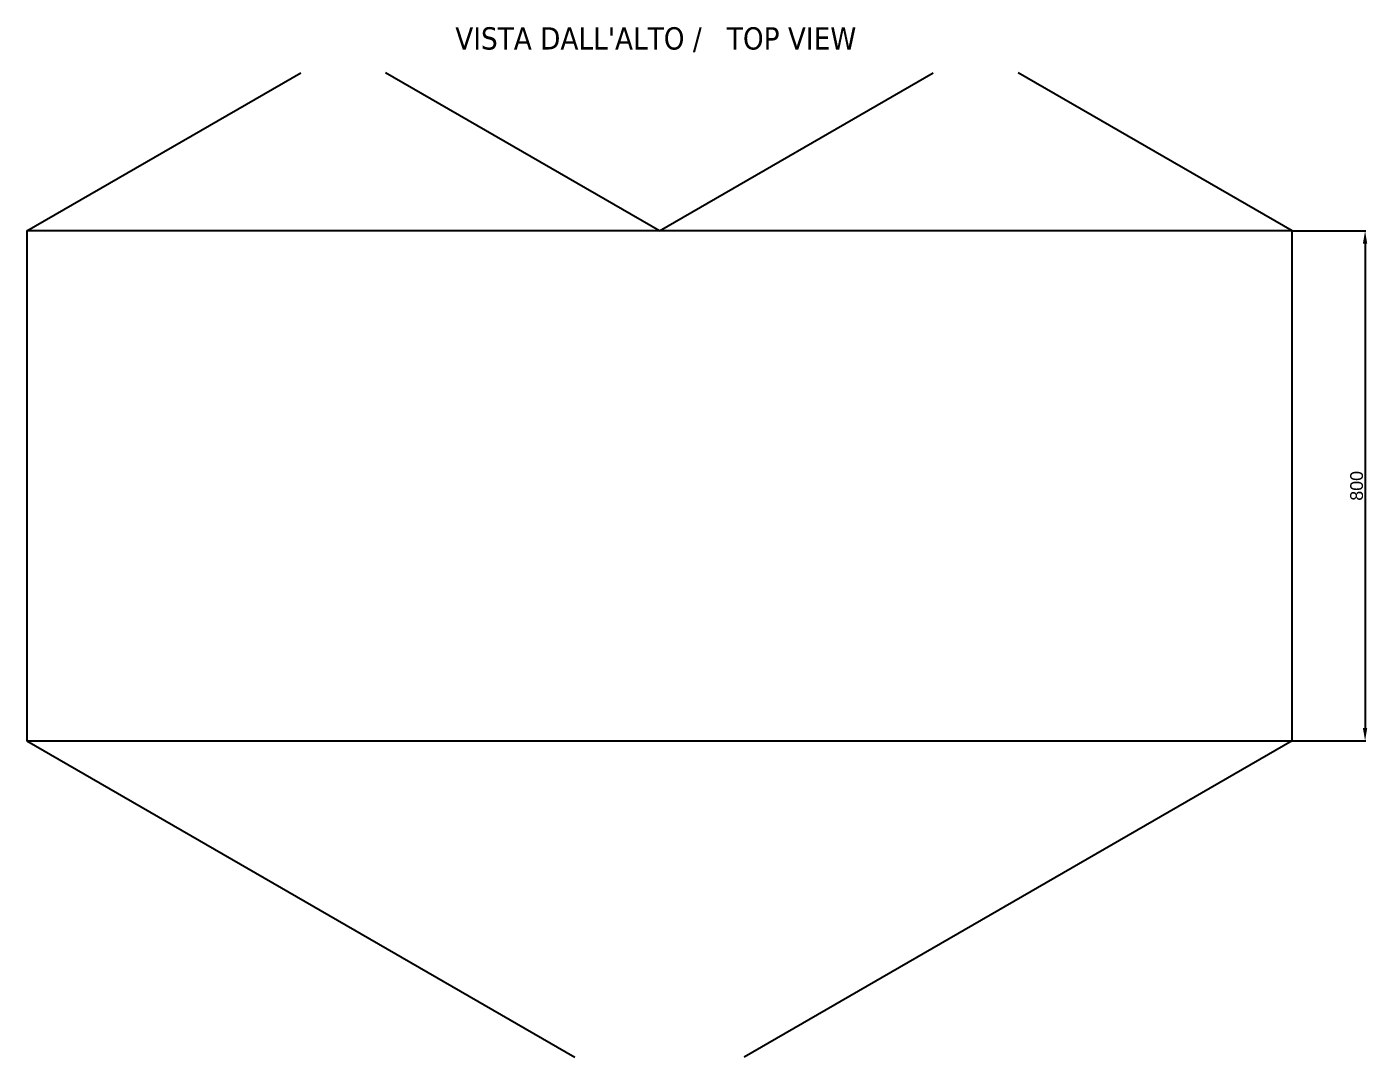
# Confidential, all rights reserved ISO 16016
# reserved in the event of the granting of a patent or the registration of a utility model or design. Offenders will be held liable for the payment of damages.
# Model space of a CAD drawing. Header units: millimetres. Extents: x 44489 to 51214, y 26943 to 32352.
# Drawn here: x 44716 to 46819, y 26943 to 28559 of the extents above; entities that cross this region are included whole.
import ezdxf
from ezdxf.enums import TextEntityAlignment as Align

# ---------------------------------------------------------------- set-up
doc = ezdxf.new("R2010")
doc.units = ezdxf.units.MM
doc.styles.get("Standard").update_dxf_attribs({"font": 'arial.ttf'})
doc.styles.add('Tahoma', font='tahoma.ttf')

msp = doc.modelspace()

# ---------------------------------------------------------------- linework, layer by layer
at = {"color": 7, "ltscale": 0.25}
for p, q in [((44716.3, 28238.7), (45145.9, 28486.7)), ((45708.5, 28238.7), (45278.9, 28486.7)), ((45708.5, 28238.7), (46138.1, 28486.7)), ((46700.7, 28238.7), (46271.1, 28486.7)), ((46700.7, 28238.7), (44716.3, 28238.7)), ((44716.3, 28238.7), (44716.3, 27438.7)), ((46700.7, 27438.7), (46700.7, 28238.7)), ((46701.3, 28238.7), (46816.5, 28238.7)), ((46815.3, 28218.7), (46815.3, 27458.7)), ((44716.3, 27438.7), (45575.6, 26942.6)), ((44716.3, 27438.7), (46700.7, 27438.7)), ((46700.7, 27438.7), (45841.4, 26942.6)), ((46701.3, 27438.7), (46816.5, 27438.7))]:
    msp.add_line(p, q, dxfattribs=at)
for points in [[(46811.9, 28218.7), (46818.6, 28218.7), (46815.3, 28238.7)], [(46811.9, 27458.7), (46818.6, 27458.7), (46815.3, 27438.7)]]:
    msp.add_solid(points, dxfattribs=at)

# ---------------------------------------------------------------- texts
at = {"color": 7, "style": 'Tahoma'}
msp.add_text("VISTA DALL'ALTO /   TOP VIEW", height=35, dxfattribs=at).set_placement((45702.8, 28540.5), align=Align.MIDDLE_CENTER)
at = {"color": 7, "ltscale": 0.25, "insert": (46802.1, 27838.7), "char_height": 20, "attachment_point": 5, "rotation": 90}
msp.add_mtext('800', dxfattribs=at)

doc.saveas('drawing.dxf')
